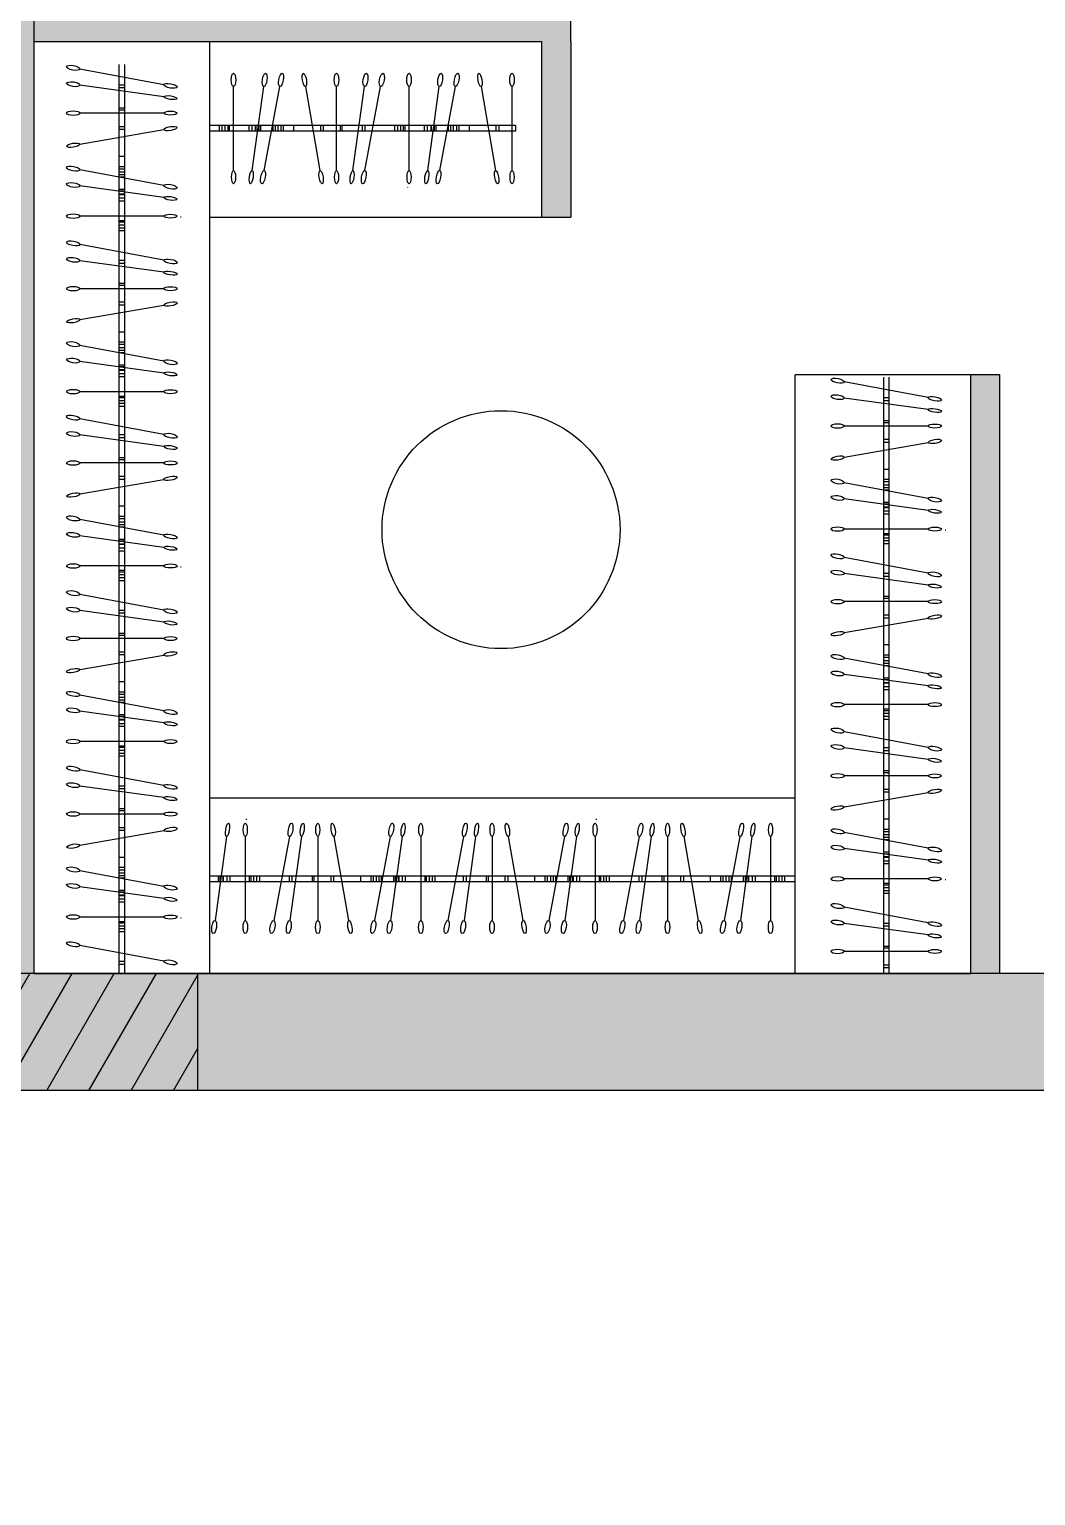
# Model space of a CAD drawing. Header units: inches. Extents: x -59797 to 874375, y -412711 to 5867.
# Drawn here: x -48289 to -44849, y -41089 to -36077 of the extents above; entities that cross this region are included whole.
import ezdxf

# ---------------------------------------------------------------- set-up
doc = ezdxf.new("R2010")
doc.units = ezdxf.units.IN
doc.header["$MEASUREMENT"] = 0
doc.layers.add('freecads.com', color=7, linetype='Continuous')
pattern_1 = [(60, (-131655.43, -14201.34), (-108.25318, 62.5), [])]

msp = doc.modelspace()

# ---------------------------------------------------------------- hatches: boundary and pattern name
at = {"true_color": 0x636466}
h = msp.add_hatch(dxfattribs=at)
h.set_pattern_fill('ANSI31', color=251, scale=1000, angle=15)
h.set_pattern_definition([(60, (-131975.33, -1528.6), (-108.25318, 62.5), [])])
h.paths.add_polyline_path([(-41559.6, -26631.1), (-42088.6, -26631.1), (-42604.9, -26631.1), (-42604.9, -27031.1), (-41559.6, -27031.1)])
h.paths.add_polyline_path([(-48479.4, -40561.5), (-48475.1, -40560.3), (-48471.7, -40559.8), (-48467.7, -40559.7), (-48463.3, -40560), (-48458.8, -40560.6), (-48454.3, -40561.5), (-48450, -40562.7), (-48446, -40564.1), (-48440.9, -40566.6), (-48436.9, -40570.2), (-48436.6, -40573.4), (-48439.1, -40575.3), (-48441.5, -40576.2), (-48444.7, -40576.9), (-48448.4, -40577.2), (-48452.6, -40577.1), (-48457.1, -40576.7), (-48461.6, -40575.9), (-48466.1, -40574.8), (-48470.2, -40573.5), (-48475.8, -40571.2), (-48480.6, -40567.6), (-48481.8, -40564.2)])
edge = h.paths.add_edge_path()
edge.add_arc((-41689.6, -40692.5), 24.6, 180, 204.4618)
edge.add_arc((-41689.6, -40712.9), 24.6, 155.5382, 180)
edge.add_line((-41714.2, -40712.9), (-41714.2, -40692.5))
edge = h.paths.add_edge_path()
edge.add_arc((-41689.6, -40712.9), 24.6, 0, 24.4618)
edge.add_arc((-41689.6, -40692.5), 24.6, 335.5382, 360)
edge.add_line((-41664.9, -40692.5), (-41664.9, -40712.9))
at = {"true_color": 0x939598}
h = msp.add_hatch(color=252, dxfattribs=at)
h.dxf.hatch_style = 1
h.paths.add_polyline_path([(-48759.6, -30903.8), (-52172.5, -30903.8), (-52172.5, -31303.8), (-48759.6, -31303.8)])
h.paths.add_polyline_path([(-52172.5, -30903.8), (-52572.5, -30903.8), (-52572.5, -33870.2), (-52461.6, -33870.2), (-52172.5, -33870.2), (-52172.5, -31303.8)])
h.paths.add_polyline_path([(-52172.5, -35053.8), (-52172.5, -34870.2), (-52572.5, -34870.2), (-52572.5, -37203.8), (-48672.5, -37203.8), (-48672.5, -39303.8), (-48272.5, -39303.8), (-48272.5, -35953.8), (-48272.5, -35853.8), (-48272.5, -34903.8), (-48372.5, -34903.8), (-48372.5, -35201.1), (-48372.5, -36803.8), (-52172.5, -36803.8)])
h.paths.add_polyline_path([(-51072.5, -33303.8), (-51772.5, -33303.8), (-51772.5, -33403.8), (-51072.5, -33403.8)])
h.paths.add_polyline_path([(-42285, -39303.8), (-43651.6, -39303.8), (-44039.5, -39303.8), (-47714.3, -39303.8), (-47714.3, -39703.8), (-42285, -39703.8)])
h.paths.add_polyline_path([(-44971.4, -37258.5), (-45071.4, -37258.5), (-45071.4, -39303.8), (-44971.4, -39303.8)])
h.paths.add_polyline_path([(-46437.9, -35964.6), (-46537.9, -35964.6), (-46537.9, -36018.8), (-48272.5, -36018.8), (-48272.5, -36118.8), (-46437.9, -36118.8)])
h.paths.add_polyline_path([(-42572.5, -34803.8), (-46437.9, -34803.8), (-46437.9, -34706.8), (-46537.9, -34706.8), (-46537.9, -34966.3), (-46437.9, -34966.3), (-46437.9, -34941.9), (-46437.9, -34903.8), (-42572.5, -34903.8)])
h.paths.add_polyline_path([(-42172.5, -34503.8), (-42172.5, -34043.1), (-42283.5, -34043.1), (-42572.5, -34043.1), (-42572.5, -34803.8), (-42572.5, -34903.8), (-42172.5, -34903.8)])
h = msp.add_hatch(color=252, dxfattribs=at)
h.dxf.hatch_style = 1
h.paths.add_polyline_path([(-47714.3, -39303.8), (-48272.5, -39303.8), (-48759.6, -39303.8), (-48759.6, -39703.8), (-47714.3, -39703.8)])
h.paths.add_polyline_path([(-41239.7, -39303.8), (-41768.7, -39303.8), (-42057.1, -39303.8), (-42285, -39303.8), (-42285, -39703.8), (-41239.7, -39703.8)])
h.paths.add_polyline_path([(-39772.5, -39303.8), (-40172.5, -39303.8), (-41239.7, -39303.8), (-41239.7, -39703.8), (-39772.5, -39703.8)])
h.paths.add_polyline_path([(-39772.5, -34503.8), (-40172.5, -34503.8), (-40172.5, -34903.8), (-39772.5, -34903.8)])
h.paths.add_polyline_path([(-40172.5, -34503.8), (-41172.5, -34503.8), (-41172.5, -34903.8), (-40172.5, -34903.8)])
h.paths.add_polyline_path([(-40572.5, -30903.8), (-41264.9, -30903.8), (-41264.9, -31303.8), (-40572.5, -31303.8)])
at = {"true_color": 0x636466}
h = msp.add_hatch(dxfattribs=at)
h.set_pattern_fill('ANSI31', color=251, scale=1000, angle=15)
h.set_pattern_definition(pattern_1)
h.paths.add_polyline_path([(-40572.5, -31303.8), (-40572.5, -30903.8), (-41264.9, -30903.8), (-41264.9, -31303.8)])
h.paths.add_polyline_path([(-40172.5, -34903.8), (-39772.5, -34903.8), (-39772.5, -34503.8), (-40172.5, -34503.8)])
h.paths.add_polyline_path([(-44209.1, -38991.8), (-44295.6, -38943.2), (-44303.4, -38957.1), (-44217, -39005.7)])
h.paths.add_polyline_path([(-48759.6, -39303.8), (-48759.6, -39703.8), (-47714.3, -39703.8), (-47714.3, -39303.8), (-48272.5, -39303.8)])
at = {"true_color": 0x939598}
h = msp.add_hatch(color=252, dxfattribs=at)
h.dxf.hatch_style = 1
h.paths.add_polyline_path([(-46437.9, -36118.8), (-46537.9, -36118.8), (-46537.9, -36718.8), (-46437.9, -36718.8)])
at = {"true_color": 0x636466}
h = msp.add_hatch(dxfattribs=at)
h.set_pattern_fill('ANSI31', color=251, scale=1000, angle=15)
h.set_pattern_definition(pattern_1)
h.paths.add_polyline_path([(-41239.7, -39303.8), (-41768.7, -39303.8), (-42285, -39303.8), (-42285, -39703.8), (-41239.7, -39703.8)])
h.paths.add_polyline_path([(-48159.5, -53234.2), (-48155.2, -53233), (-48151.8, -53232.6), (-48147.8, -53232.5), (-48143.4, -53232.7), (-48138.9, -53233.3), (-48134.4, -53234.2), (-48130.1, -53235.4), (-48126.1, -53236.9), (-48121, -53239.3), (-48117, -53242.9), (-48116.7, -53246.2), (-48119.1, -53248), (-48121.6, -53249), (-48124.8, -53249.6), (-48128.5, -53249.9), (-48132.7, -53249.8), (-48137.2, -53249.4), (-48141.7, -53248.6), (-48146.2, -53247.6), (-48150.3, -53246.2), (-48155.9, -53243.9), (-48160.7, -53240.4), (-48161.9, -53237)])
edge = h.paths.add_edge_path()
edge.add_arc((-41369.7, -53365.3), 24.6, 180, 204.4618)
edge.add_arc((-41369.7, -53385.7), 24.6, 155.5382, 180)
edge.add_line((-41394.3, -53385.7), (-41394.3, -53365.3))
edge = h.paths.add_edge_path()
edge.add_arc((-41369.7, -53385.7), 24.6, 0, 24.4618)
edge.add_arc((-41369.7, -53365.3), 24.6, 335.5382, 360)
edge.add_line((-41345, -53365.3), (-41345, -53385.7))

# ---------------------------------------------------------------- linework, layer by layer
at = {"color": 7}
for p, q in [((-48272.5, -39303.8), (-48272.5, -35953.8)), ((-46437.9, -36118.8), (-46437.9, -35953.8)), ((-48272.5, -36118.8), (-46537.9, -36118.8)), ((-47672.5, -39303.8), (-47672.5, -36118.8)), ((-46537.9, -36118.8), (-46537.9, -36718.8)), ((-46437.9, -36118.8), (-46437.9, -36718.8)), ((-47672.5, -36718.8), (-46437.9, -36718.8)), ((-45671.4, -39303.8), (-45671.4, -37258.5)), ((-44971.4, -37258.5), (-45671.4, -37258.5)), ((-45071.4, -39303.8), (-45071.4, -37258.5)), ((-45071.4, -39303.8), (-45071.4, -37258.5)), ((-44971.4, -39303.8), (-44971.4, -37258.5)), ((-47672.5, -38703.8), (-46372.5, -38703.8)), ((-46372.5, -38703.8), (-46372.5, -38703.8)), ((-46372.5, -38703.8), (-45671.4, -38703.8)), ((-48272.5, -39303.8), (-48272.5, -39303.8)), ((-48272.5, -39303.8), (-46372.5, -39303.8)), ((-46487.9, -39303.8), (-45071.4, -39303.8)), ((-46372.5, -39303.8), (-46372.5, -39303.8))]:
    msp.add_line(p, q, dxfattribs=at)
for p, q in [((-40172.5, -39303.8), (-48759.6, -39303.8)), ((-47714.3, -39303.8), (-47714.3, -39703.8)), ((-39772.5, -39703.8), (-48759.6, -39703.8))]:
    msp.add_line(p, q)
at = {"color": 0}
for points in [[(-47829.1, -36266.3), (-48116.8, -36212.9)], [(-47982.8, -36197), (-47982.8, -36797)], [(-47963.9, -36197), (-47963.9, -36797)], [(-47829.1, -36307.5), (-48116.8, -36267.9)], [(-47982.8, -36266.6), (-47963.9, -36266.6)], [(-47982.8, -36276.4), (-47963.9, -36276.4)], [(-47591.2, -36560), (-47591.2, -36272.3)], [(-47527.5, -36560), (-47487.9, -36272.3)], [(-47486.4, -36560), (-47432.9, -36272.3)], [(-47344.9, -36272.3), (-47295.6, -36560)], [(-47239.1, -36560), (-47239.1, -36272.3)], [(-47183, -36560), (-47143.4, -36272.3)], [(-47141.9, -36560), (-47088.4, -36272.3)], [(-46991.2, -36560), (-46991.2, -36272.3)], [(-46927.5, -36560), (-46887.9, -36272.3)], [(-46886.4, -36560), (-46832.9, -36272.3)], [(-46744.9, -36272.3), (-46695.6, -36560)], [(-46639.1, -36560), (-46639.1, -36272.3)], [(-47829.1, -36363.6), (-48116.8, -36363.6)], [(-47982.8, -36345.1), (-47963.9, -36345.1)], [(-47982.8, -36351.7), (-47963.9, -36351.7)], [(-48116.8, -36469.4), (-47829.1, -36420)], [(-47982.8, -36409), (-47963.9, -36409)], [(-47982.8, -36418.8), (-47963.9, -36418.8)], [(-47072.5, -36406.3), (-47672.5, -36406.3)], [(-47072.5, -36425.2), (-47672.5, -36425.2)], [(-47640.5, -36406.3), (-47640.5, -36425.2)], [(-47630.7, -36406.3), (-47630.7, -36425.2)], [(-47620.8, -36406.3), (-47620.8, -36425.2)], [(-47611, -36406.3), (-47611, -36425.2)], [(-47606.1, -36406.3), (-47606.1, -36425.2)], [(-47539.1, -36406.3), (-47539.1, -36425.2)], [(-47529.1, -36406.3), (-47529.1, -36425.2)], [(-47517.1, -36406.3), (-47517.1, -36425.2)], [(-47515.1, -36406.3), (-47515.1, -36425.2)], [(-47505.1, -36406.3), (-47505.1, -36425.2)], [(-47499.1, -36406.3), (-47499.1, -36425.2)], [(-47457.2, -36406.3), (-47457.2, -36425.2)], [(-47449.2, -36406.3), (-47449.2, -36425.2)], [(-47440, -36406.3), (-47440, -36425.2)], [(-47429.2, -36406.3), (-47429.2, -36425.2)], [(-47421.2, -36406.3), (-47421.2, -36425.2)], [(-47386, -36406.3), (-47386, -36425.2)], [(-47294.3, -36406.3), (-47294.3, -36425.2)], [(-47284.5, -36406.3), (-47284.5, -36425.2)], [(-47227.2, -36406.3), (-47227.2, -36425.2)], [(-47220.7, -36406.3), (-47220.7, -36425.2)], [(-47151.9, -36406.3), (-47151.9, -36425.2)], [(-47142.1, -36406.3), (-47142.1, -36425.2)], [(-46627.2, -36406.3), (-47072.5, -36406.3)], [(-46627.2, -36425.2), (-47072.5, -36425.2)], [(-47040.5, -36406.3), (-47040.5, -36425.2)], [(-47030.7, -36406.3), (-47030.7, -36425.2)], [(-47020.8, -36406.3), (-47020.8, -36425.2)], [(-47011, -36406.3), (-47011, -36425.2)], [(-47006.1, -36406.3), (-47006.1, -36425.2)], [(-46939.1, -36406.3), (-46939.1, -36425.2)], [(-46929.1, -36406.3), (-46929.1, -36425.2)], [(-46917.1, -36406.3), (-46917.1, -36425.2)], [(-46915.1, -36406.3), (-46915.1, -36425.2)], [(-46905.1, -36406.3), (-46905.1, -36425.2)], [(-46899.1, -36406.3), (-46899.1, -36425.2)], [(-46857.2, -36406.3), (-46857.2, -36425.2)], [(-46849.2, -36406.3), (-46849.2, -36425.2)], [(-46840, -36406.3), (-46840, -36425.2)], [(-46829.2, -36406.3), (-46829.2, -36425.2)], [(-46821.2, -36406.3), (-46821.2, -36425.2)], [(-46786, -36406.3), (-46786, -36425.2)], [(-46694.3, -36406.3), (-46694.3, -36425.2)], [(-46684.5, -36406.3), (-46684.5, -36425.2)], [(-46627.2, -36406.3), (-46627.2, -36425.2)], [(-47982.8, -36510.5), (-47963.9, -36510.5)], [(-47829.1, -36610.8), (-48116.8, -36557.3)], [(-47982.8, -36545.6), (-47963.9, -36545.6)], [(-47982.8, -36553.6), (-47963.9, -36553.6)], [(-47982.8, -36564.4), (-47963.9, -36564.4)], [(-47982.8, -36573.6), (-47963.9, -36573.6)], [(-47982.8, -36581.6), (-47963.9, -36581.6)], [(-47829.1, -36652), (-48116.8, -36612.3)], [(-47982.8, -36623.6), (-47963.9, -36623.6)], [(-47982.8, -36629.6), (-47963.9, -36629.6)], [(-47982.8, -36639.6), (-47963.9, -36639.6)], [(-47982.8, -36641.6), (-47963.9, -36641.6)], [(-47982.8, -36653.6), (-47963.9, -36653.6)], [(-47982.8, -36663.6), (-47963.9, -36663.6)], [(-47829.1, -36715.7), (-48116.8, -36715.7)], [(-47982.8, -36730.6), (-47963.9, -36730.6)], [(-47982.8, -36735.5), (-47963.9, -36735.5)], [(-47982.8, -36745.3), (-47963.9, -36745.3)], [(-47982.8, -36755.1), (-47963.9, -36755.1)], [(-47982.8, -36764.9), (-47963.9, -36764.9)], [(-47829.1, -36866.3), (-48116.8, -36812.9)], [(-47982.8, -36797), (-47982.8, -37397)], [(-47963.9, -36797), (-47963.9, -37397)], [(-47829.1, -36907.5), (-48116.8, -36867.9)], [(-47982.8, -36866.6), (-47963.9, -36866.6)], [(-47982.8, -36876.4), (-47963.9, -36876.4)], [(-47829.1, -36963.6), (-48116.8, -36963.6)], [(-47982.8, -36945.1), (-47963.9, -36945.1)], [(-47982.8, -36951.7), (-47963.9, -36951.7)], [(-48116.8, -37069.4), (-47829.1, -37020)], [(-47982.8, -37009), (-47963.9, -37009)], [(-47982.8, -37018.8), (-47963.9, -37018.8)], [(-47982.8, -37110.5), (-47963.9, -37110.5)], [(-47829.1, -37210.8), (-48116.8, -37157.3)], [(-47982.8, -37145.6), (-47963.9, -37145.6)], [(-47982.8, -37153.6), (-47963.9, -37153.6)], [(-47982.8, -37164.4), (-47963.9, -37164.4)], [(-47982.8, -37173.6), (-47963.9, -37173.6)], [(-47982.8, -37181.6), (-47963.9, -37181.6)], [(-47829.1, -37252), (-48116.8, -37212.3)], [(-47982.8, -37223.6), (-47963.9, -37223.6)], [(-47982.8, -37229.6), (-47963.9, -37229.6)], [(-47982.8, -37239.6), (-47963.9, -37239.6)], [(-47982.8, -37241.6), (-47963.9, -37241.6)], [(-47982.8, -37253.6), (-47963.9, -37253.6)], [(-47982.8, -37263.6), (-47963.9, -37263.6)], [(-45216.3, -37335.8), (-45503.9, -37282.3)], [(-45369.9, -37266.4), (-45369.9, -37866.4)], [(-45351, -37266.4), (-45351, -37866.4)], [(-47829.1, -37315.7), (-48116.8, -37315.7)], [(-47982.8, -37330.6), (-47963.9, -37330.6)], [(-47982.8, -37335.5), (-47963.9, -37335.5)], [(-45216.3, -37376.9), (-45503.9, -37337.3)], [(-45369.9, -37336), (-45351, -37336)], [(-47982.8, -37345.3), (-47963.9, -37345.3)], [(-47982.8, -37355.1), (-47963.9, -37355.1)], [(-47982.8, -37364.9), (-47963.9, -37364.9)], [(-45369.9, -37345.8), (-45351, -37345.8)], [(-47829.1, -37462), (-48116.8, -37408.5)], [(-47982.8, -37392.6), (-47982.8, -37992.6)], [(-47963.9, -37392.6), (-47963.9, -37992.6)], [(-45216.3, -37433.1), (-45503.9, -37433.1)], [(-45369.9, -37414.6), (-45351, -37414.6)], [(-45369.9, -37421.1), (-45351, -37421.1)], [(-47829.1, -37503.1), (-48116.8, -37463.5)], [(-47982.8, -37462.2), (-47963.9, -37462.2)], [(-47982.8, -37472), (-47963.9, -37472)], [(-45369.9, -37478.4), (-45351, -37478.4)], [(-45369.9, -37488.2), (-45351, -37488.2)], [(-45503.9, -37538.9), (-45216.3, -37489.5)], [(-47829.1, -37559.2), (-48116.8, -37559.2)], [(-47982.8, -37540.7), (-47963.9, -37540.7)], [(-47982.8, -37547.3), (-47963.9, -37547.3)], [(-45369.9, -37579.9), (-45351, -37579.9)], [(-48116.8, -37665), (-47829.1, -37615.7)], [(-47982.8, -37604.6), (-47963.9, -37604.6)], [(-47982.8, -37614.4), (-47963.9, -37614.4)], [(-45216.3, -37680.3), (-45503.9, -37626.8)], [(-45369.9, -37615.1), (-45351, -37615.1)], [(-45369.9, -37623.1), (-45351, -37623.1)], [(-45369.9, -37633.9), (-45351, -37633.9)], [(-45216.3, -37721.4), (-45503.9, -37681.8)], [(-45369.9, -37643.1), (-45351, -37643.1)], [(-45369.9, -37651.1), (-45351, -37651.1)], [(-47982.8, -37706.1), (-47963.9, -37706.1)], [(-45369.9, -37693.1), (-45351, -37693.1)], [(-45369.9, -37699.1), (-45351, -37699.1)], [(-45369.9, -37709.1), (-45351, -37709.1)], [(-45369.9, -37711), (-45351, -37711)], [(-45369.9, -37723), (-45351, -37723)], [(-45369.9, -37733), (-45351, -37733)], [(-47829.1, -37806.4), (-48116.8, -37753)], [(-47982.8, -37741.3), (-47963.9, -37741.3)], [(-47982.8, -37749.3), (-47963.9, -37749.3)], [(-47982.8, -37760), (-47963.9, -37760)], [(-47982.8, -37769.2), (-47963.9, -37769.2)], [(-47982.8, -37777.2), (-47963.9, -37777.2)], [(-45216.3, -37785.2), (-45503.9, -37785.2)], [(-47829.1, -37847.6), (-48116.8, -37808)], [(-47982.8, -37819.2), (-47963.9, -37819.2)], [(-47982.8, -37825.2), (-47963.9, -37825.2)], [(-47982.8, -37835.2), (-47963.9, -37835.2)], [(-47982.8, -37837.2), (-47963.9, -37837.2)], [(-45369.9, -37800), (-45351, -37800)], [(-45369.9, -37804.9), (-45351, -37804.9)], [(-45369.9, -37814.8), (-45351, -37814.8)], [(-45369.9, -37824.6), (-45351, -37824.6)], [(-45369.9, -37834.4), (-45351, -37834.4)], [(-47982.8, -37849.2), (-47963.9, -37849.2)], [(-47982.8, -37859.2), (-47963.9, -37859.2)], [(-45216.3, -37935.8), (-45503.9, -37882.3)], [(-45369.9, -37866.4), (-45369.9, -38466.4)], [(-45351, -37866.4), (-45351, -38466.4)], [(-47829.1, -37911.3), (-48116.8, -37911.3)], [(-47982.8, -37926.2), (-47963.9, -37926.2)], [(-47982.8, -37931.1), (-47963.9, -37931.1)], [(-45216.3, -37976.9), (-45503.9, -37937.3)], [(-45369.9, -37936), (-45351, -37936)], [(-47982.8, -37940.9), (-47963.9, -37940.9)], [(-47982.8, -37950.7), (-47963.9, -37950.7)], [(-47982.8, -37960.6), (-47963.9, -37960.6)], [(-45369.9, -37945.8), (-45351, -37945.8)], [(-47829.1, -38062), (-48116.8, -38008.5)], [(-47982.8, -37992.6), (-47982.8, -38592.6)], [(-47963.9, -37992.6), (-47963.9, -38592.6)], [(-45216.3, -38033.1), (-45503.9, -38033.1)], [(-45369.9, -38014.6), (-45351, -38014.6)], [(-45369.9, -38021.1), (-45351, -38021.1)], [(-47829.1, -38103.1), (-48116.8, -38063.5)], [(-47982.8, -38062.2), (-47963.9, -38062.2)], [(-47982.8, -38072), (-47963.9, -38072)], [(-45503.9, -38138.9), (-45216.3, -38089.5)], [(-45369.9, -38078.4), (-45351, -38078.4)], [(-45369.9, -38088.2), (-45351, -38088.2)], [(-47829.1, -38159.2), (-48116.8, -38159.2)], [(-47982.8, -38140.7), (-47963.9, -38140.7)], [(-47982.8, -38147.3), (-47963.9, -38147.3)], [(-45369.9, -38179.9), (-45351, -38179.9)], [(-48116.8, -38265), (-47829.1, -38215.7)], [(-47982.8, -38204.6), (-47963.9, -38204.6)], [(-47982.8, -38214.4), (-47963.9, -38214.4)], [(-45216.3, -38280.3), (-45503.9, -38226.8)], [(-45369.9, -38215.1), (-45351, -38215.1)], [(-45369.9, -38223.1), (-45351, -38223.1)], [(-45369.9, -38233.9), (-45351, -38233.9)], [(-45216.3, -38321.4), (-45503.9, -38281.8)], [(-45369.9, -38243.1), (-45351, -38243.1)], [(-45369.9, -38251.1), (-45351, -38251.1)], [(-47982.8, -38306.1), (-47963.9, -38306.1)], [(-45369.9, -38293.1), (-45351, -38293.1)], [(-45369.9, -38299.1), (-45351, -38299.1)], [(-45369.9, -38309.1), (-45351, -38309.1)], [(-45369.9, -38311), (-45351, -38311)], [(-45369.9, -38323), (-45351, -38323)], [(-45369.9, -38333), (-45351, -38333)], [(-47829.1, -38406.4), (-48116.8, -38353)], [(-47982.8, -38341.3), (-47963.9, -38341.3)], [(-47982.8, -38349.3), (-47963.9, -38349.3)], [(-47982.8, -38360), (-47963.9, -38360)], [(-47982.8, -38369.2), (-47963.9, -38369.2)], [(-47982.8, -38377.2), (-47963.9, -38377.2)], [(-45216.3, -38385.2), (-45503.9, -38385.2)], [(-47829.1, -38447.6), (-48116.8, -38408)], [(-47982.8, -38419.2), (-47963.9, -38419.2)], [(-47982.8, -38425.2), (-47963.9, -38425.2)], [(-47982.8, -38435.2), (-47963.9, -38435.2)], [(-47982.8, -38437.2), (-47963.9, -38437.2)], [(-45369.9, -38400), (-45351, -38400)], [(-45369.9, -38404.9), (-45351, -38404.9)], [(-45369.9, -38414.8), (-45351, -38414.8)], [(-45369.9, -38424.6), (-45351, -38424.6)], [(-45369.9, -38434.4), (-45351, -38434.4)], [(-47982.8, -38449.2), (-47963.9, -38449.2)], [(-47982.8, -38459.2), (-47963.9, -38459.2)], [(-45216.3, -38531.4), (-45503.9, -38477.9)], [(-45369.9, -38462.1), (-45369.9, -39062.1)], [(-45351, -38462.1), (-45351, -39062.1)], [(-47829.1, -38511.3), (-48116.8, -38511.3)], [(-47982.8, -38526.2), (-47963.9, -38526.2)], [(-47982.8, -38531.1), (-47963.9, -38531.1)], [(-45216.3, -38572.5), (-45503.9, -38532.9)], [(-45369.9, -38531.6), (-45351, -38531.6)], [(-47982.8, -38540.9), (-47963.9, -38540.9)], [(-47982.8, -38550.7), (-47963.9, -38550.7)], [(-47982.8, -38560.6), (-47963.9, -38560.6)], [(-45369.9, -38541.5), (-45351, -38541.5)], [(-47829.1, -38662), (-48116.8, -38608.5)], [(-47982.8, -38592.6), (-47982.8, -39192.6)], [(-47963.9, -38592.6), (-47963.9, -39192.6)], [(-45216.3, -38628.7), (-45503.9, -38628.7)], [(-45369.9, -38610.2), (-45351, -38610.2)], [(-45369.9, -38616.7), (-45351, -38616.7)], [(-47829.1, -38703.1), (-48116.8, -38663.5)], [(-47982.8, -38662.2), (-47963.9, -38662.2)], [(-47982.8, -38672), (-47963.9, -38672)], [(-45503.9, -38734.5), (-45216.3, -38685.1)], [(-45369.9, -38674), (-45351, -38674)], [(-45369.9, -38683.8), (-45351, -38683.8)], [(-47982.8, -38740.7), (-47963.9, -38740.7)], [(-47829.1, -38759.2), (-48116.8, -38759.2)], [(-47982.8, -38747.3), (-47963.9, -38747.3)], [(-45369.9, -38775.5), (-45351, -38775.5)], [(-48116.8, -38865), (-47829.1, -38815.7)], [(-47982.8, -38804.6), (-47963.9, -38804.6)], [(-47982.8, -38814.4), (-47963.9, -38814.4)], [(-47614.8, -38835.6), (-47654.4, -39123.2)], [(-47551, -38835.6), (-47551, -39123.2)], [(-47400.4, -38835.6), (-47453.9, -39123.2)], [(-47359.3, -38835.6), (-47398.9, -39123.2)], [(-47303.1, -38835.6), (-47303.1, -39123.2)], [(-47197.3, -39123.2), (-47246.7, -38835.6)], [(-47055.9, -38835.6), (-47109.4, -39123.2)], [(-47014.8, -38835.6), (-47054.4, -39123.2)], [(-46951, -38835.6), (-46951, -39123.2)], [(-46804.8, -38835.6), (-46858.2, -39123.2)], [(-46763.6, -38835.6), (-46803.3, -39123.2)], [(-46707.5, -38835.6), (-46707.5, -39123.2)], [(-46601.7, -39123.2), (-46651.1, -38835.6)], [(-46460.3, -38835.6), (-46513.8, -39123.2)], [(-46419.2, -38835.6), (-46458.8, -39123.2)], [(-46355.4, -38835.6), (-46355.4, -39123.2)], [(-46204.8, -38835.6), (-46258.2, -39123.2)], [(-46163.6, -38835.6), (-46203.3, -39123.2)], [(-46107.5, -38835.6), (-46107.5, -39123.2)], [(-46001.7, -39123.2), (-46051.1, -38835.6)], [(-45860.3, -38835.6), (-45913.8, -39123.2)], [(-45819.2, -38835.6), (-45858.8, -39123.2)], [(-45755.4, -38835.6), (-45755.4, -39123.2)], [(-45216.3, -38875.9), (-45503.9, -38822.4)], [(-45369.9, -38810.7), (-45351, -38810.7)], [(-45369.9, -38818.7), (-45351, -38818.7)], [(-45369.9, -38829.5), (-45351, -38829.5)], [(-45369.9, -38838.7), (-45351, -38838.7)], [(-45216.3, -38917), (-45503.9, -38877.4)], [(-45369.9, -38846.7), (-45351, -38846.7)], [(-45369.9, -38888.7), (-45351, -38888.7)], [(-47982.8, -38906.1), (-47963.9, -38906.1)], [(-47982.8, -38941.3), (-47963.9, -38941.3)], [(-45369.9, -38894.7), (-45351, -38894.7)], [(-45369.9, -38904.7), (-45351, -38904.7)], [(-45369.9, -38906.7), (-45351, -38906.7)], [(-45369.9, -38918.7), (-45351, -38918.7)], [(-45369.9, -38928.7), (-45351, -38928.7)], [(-47829.1, -39006.4), (-48116.8, -38953)], [(-47982.8, -38949.3), (-47963.9, -38949.3)], [(-47982.8, -38960), (-47963.9, -38960)], [(-47982.8, -38969.2), (-47963.9, -38969.2)], [(-47982.8, -38977.2), (-47963.9, -38977.2)], [(-47672.5, -38970.4), (-47469.7, -38970.4)], [(-47672.5, -38989.2), (-47469.7, -38989.2)], [(-47643.1, -38989.2), (-47643.1, -38970.4)], [(-47637.1, -38989.2), (-47637.1, -38970.4)], [(-47627.1, -38989.2), (-47627.1, -38970.4)], [(-47625.1, -38989.2), (-47625.1, -38970.4)], [(-47613.1, -38989.2), (-47613.1, -38970.4)], [(-47603.2, -38989.2), (-47603.2, -38970.4)], [(-47536.2, -38989.2), (-47536.2, -38970.4)], [(-47531.2, -38989.2), (-47531.2, -38970.4)], [(-47521.4, -38989.2), (-47521.4, -38970.4)], [(-47511.6, -38989.2), (-47511.6, -38970.4)], [(-47501.8, -38989.2), (-47501.8, -38970.4)], [(-47469.7, -38970.4), (-46869.7, -38970.4)], [(-47469.7, -38989.2), (-46869.7, -38989.2)], [(-47400.2, -38989.2), (-47400.2, -38970.4)], [(-47390.3, -38989.2), (-47390.3, -38970.4)], [(-47321.6, -38989.2), (-47321.6, -38970.4)], [(-47315.1, -38989.2), (-47315.1, -38970.4)], [(-47257.8, -38989.2), (-47257.8, -38970.4)], [(-47248, -38989.2), (-47248, -38970.4)], [(-47156.3, -38989.2), (-47156.3, -38970.4)], [(-47121.1, -38989.2), (-47121.1, -38970.4)], [(-47113.1, -38989.2), (-47113.1, -38970.4)], [(-47102.3, -38989.2), (-47102.3, -38970.4)], [(-47093.1, -38989.2), (-47093.1, -38970.4)], [(-47085.1, -38989.2), (-47085.1, -38970.4)], [(-47043.1, -38989.2), (-47043.1, -38970.4)], [(-47037.1, -38989.2), (-47037.1, -38970.4)], [(-47027.1, -38989.2), (-47027.1, -38970.4)], [(-47025.1, -38989.2), (-47025.1, -38970.4)], [(-47013.1, -38989.2), (-47013.1, -38970.4)], [(-47003.2, -38989.2), (-47003.2, -38970.4)], [(-46936.2, -38989.2), (-46936.2, -38970.4)], [(-46931.2, -38989.2), (-46931.2, -38970.4)], [(-46921.4, -38989.2), (-46921.4, -38970.4)], [(-46911.6, -38989.2), (-46911.6, -38970.4)], [(-46901.8, -38989.2), (-46901.8, -38970.4)], [(-46874.1, -38970.4), (-46274.1, -38970.4)], [(-46874.1, -38989.2), (-46274.1, -38989.2)], [(-46804.6, -38989.2), (-46804.6, -38970.4)], [(-46794.7, -38989.2), (-46794.7, -38970.4)], [(-46726, -38989.2), (-46726, -38970.4)], [(-46719.4, -38989.2), (-46719.4, -38970.4)], [(-46662.2, -38989.2), (-46662.2, -38970.4)], [(-46652.3, -38989.2), (-46652.3, -38970.4)], [(-46560.7, -38989.2), (-46560.7, -38970.4)], [(-46525.5, -38989.2), (-46525.5, -38970.4)], [(-46517.5, -38989.2), (-46517.5, -38970.4)], [(-46506.7, -38989.2), (-46506.7, -38970.4)], [(-46497.5, -38989.2), (-46497.5, -38970.4)], [(-46489.5, -38989.2), (-46489.5, -38970.4)], [(-46447.5, -38989.2), (-46447.5, -38970.4)], [(-46441.5, -38989.2), (-46441.5, -38970.4)], [(-46431.5, -38989.2), (-46431.5, -38970.4)], [(-46429.5, -38989.2), (-46429.5, -38970.4)], [(-46417.5, -38989.2), (-46417.5, -38970.4)], [(-46407.5, -38989.2), (-46407.5, -38970.4)], [(-46340.5, -38989.2), (-46340.5, -38970.4)], [(-46335.6, -38989.2), (-46335.6, -38970.4)], [(-46325.8, -38989.2), (-46325.8, -38970.4)], [(-46316, -38989.2), (-46316, -38970.4)], [(-46306.2, -38989.2), (-46306.2, -38970.4)], [(-46274.1, -38970.4), (-45674.1, -38970.4)], [(-46274.1, -38989.2), (-45674.1, -38989.2)], [(-46204.6, -38989.2), (-46204.6, -38970.4)], [(-46194.7, -38989.2), (-46194.7, -38970.4)], [(-46126, -38989.2), (-46126, -38970.4)], [(-46119.4, -38989.2), (-46119.4, -38970.4)], [(-46062.2, -38989.2), (-46062.2, -38970.4)], [(-46052.3, -38989.2), (-46052.3, -38970.4)], [(-45960.7, -38989.2), (-45960.7, -38970.4)], [(-45925.5, -38989.2), (-45925.5, -38970.4)], [(-45917.5, -38989.2), (-45917.5, -38970.4)], [(-45906.7, -38989.2), (-45906.7, -38970.4)], [(-45897.5, -38989.2), (-45897.5, -38970.4)], [(-45889.5, -38989.2), (-45889.5, -38970.4)], [(-45847.5, -38989.2), (-45847.5, -38970.4)], [(-45841.5, -38989.2), (-45841.5, -38970.4)], [(-45831.5, -38989.2), (-45831.5, -38970.4)], [(-45829.5, -38989.2), (-45829.5, -38970.4)], [(-45817.5, -38989.2), (-45817.5, -38970.4)], [(-45807.5, -38989.2), (-45807.5, -38970.4)], [(-45740.5, -38989.2), (-45740.5, -38970.4)], [(-45735.6, -38989.2), (-45735.6, -38970.4)], [(-45725.8, -38989.2), (-45725.8, -38970.4)], [(-45716, -38989.2), (-45716, -38970.4)], [(-45706.2, -38989.2), (-45706.2, -38970.4)], [(-45216.3, -38980.8), (-45503.9, -38980.8)], [(-47829.1, -39047.6), (-48116.8, -39008)], [(-47982.8, -39019.2), (-47963.9, -39019.2)], [(-47982.8, -39025.2), (-47963.9, -39025.2)], [(-47982.8, -39035.2), (-47963.9, -39035.2)], [(-47982.8, -39037.2), (-47963.9, -39037.2)], [(-45369.9, -38995.7), (-45351, -38995.7)], [(-45369.9, -39000.6), (-45351, -39000.6)], [(-45369.9, -39010.4), (-45351, -39010.4)], [(-45369.9, -39020.2), (-45351, -39020.2)], [(-45369.9, -39030), (-45351, -39030)], [(-47982.8, -39049.2), (-47963.9, -39049.2)], [(-47982.8, -39059.2), (-47963.9, -39059.2)], [(-45216.3, -39131.4), (-45503.9, -39077.9)], [(-45369.9, -39062.1), (-45369.9, -39303.8)], [(-45351, -39062.1), (-45351, -39303.8)], [(-47829.1, -39111.3), (-48116.8, -39111.3)], [(-47982.8, -39126.2), (-47963.9, -39126.2)], [(-47982.8, -39131.1), (-47963.9, -39131.1)], [(-47982.8, -39140.9), (-47963.9, -39140.9)], [(-45216.3, -39172.5), (-45503.9, -39132.9)], [(-45369.9, -39131.6), (-45351, -39131.6)], [(-45369.9, -39141.5), (-45351, -39141.5)], [(-47982.8, -39150.7), (-47963.9, -39150.7)], [(-47982.8, -39160.6), (-47963.9, -39160.6)], [(-47829.1, -39262), (-48116.8, -39208.5)], [(-47982.8, -39192.6), (-47982.8, -39303.8)], [(-47963.9, -39192.6), (-47963.9, -39303.8)], [(-45216.3, -39228.7), (-45503.9, -39228.7)], [(-45369.9, -39210.2), (-45351, -39210.2)], [(-45369.9, -39216.7), (-45351, -39216.7)], [(-47982.8, -39262.2), (-47963.9, -39262.2)], [(-47982.8, -39272), (-47963.9, -39272)], [(-45369.9, -39274), (-45351, -39274)], [(-45369.9, -39283.8), (-45351, -39283.8)]]:
    msp.add_lwpolyline(points, dxfattribs=at)
at = {"color": 7}
msp.add_circle((-46676.8, -37787.2), 406.7, dxfattribs=at)
at = {"color": 0}
for centre, major_axis, ratio in [((-48139.2, -36208.7), (22.4, -4.2), 0.342238), ((-47591.2, -36249.9), (0, -22.4), 0.343682), ((-47484.8, -36249.9), (-3.1, -22.4), 0.344848), ((-47428.7, -36249.9), (-4.2, -22.4), 0.342238), ((-47348.8, -36249.9), (3.8, -22.4), 0.291091), ((-47239.1, -36249.9), (0, -22.4), 0.343682), ((-47140.3, -36249.9), (-3.1, -22.4), 0.344848), ((-47084.2, -36249.9), (-4.2, -22.4), 0.342238), ((-46991.2, -36249.9), (0, -22.4), 0.343682), ((-46884.8, -36249.9), (-3.1, -22.4), 0.344848), ((-46828.7, -36249.9), (-4.2, -22.4), 0.342238), ((-46748.8, -36249.9), (3.8, -22.4), 0.291091), ((-46639.1, -36249.9), (0, -22.4), 0.343682), ((-48139.2, -36264.8), (22.4, -3.1), 0.344848), ((-47806.7, -36270.5), (22.4, -4.2), 0.321065), ((-47806.7, -36310.6), (22.4, -3.1), 0.274598), ((-48139.2, -36363.6), (22.4, 0), 0.343682), ((-47806.7, -36363.6), (22.4, 0), 0.30303), ((-47806.7, -36416.2), (22.4, 3.8), 0.291091), ((-48139.2, -36473.2), (22.4, 3.8), 0.291091), ((-48139.2, -36553.2), (22.4, -4.2), 0.342238), ((-47591.2, -36582.4), (0, -22.4), 0.30303), ((-47530.6, -36582.4), (-3.1, -22.4), 0.274598), ((-47490.5, -36582.4), (-4.2, -22.4), 0.321065), ((-47291.7, -36582.4), (3.8, -22.4), 0.291091), ((-47239.1, -36582.4), (0, -22.4), 0.30303), ((-47186.1, -36582.4), (-3.1, -22.4), 0.274598), ((-47146, -36582.4), (-4.2, -22.4), 0.321065), ((-46991.2, -36582.4), (0, -22.4), 0.30303), ((-46930.6, -36582.4), (-3.1, -22.4), 0.274598), ((-46890.5, -36582.4), (-4.2, -22.4), 0.321065), ((-46691.7, -36582.4), (3.8, -22.4), 0.291091), ((-46639.1, -36582.4), (0, -22.4), 0.30303), ((-48139.2, -36609.3), (22.4, -3.1), 0.344848), ((-47806.7, -36615), (22.4, -4.2), 0.321065), ((-47806.7, -36655), (22.4, -3.1), 0.274598), ((-48139.2, -36715.7), (22.4, 0), 0.343682), ((-47806.7, -36715.7), (22.4, 0), 0.30303), ((-48139.2, -36808.7), (22.4, -4.2), 0.342238), ((-48139.2, -36864.8), (22.4, -3.1), 0.344848), ((-47806.7, -36870.5), (22.4, -4.2), 0.321065), ((-47806.7, -36910.6), (22.4, -3.1), 0.274598), ((-48139.2, -36963.6), (22.4, 0), 0.343682), ((-47806.7, -36963.6), (22.4, 0), 0.30303), ((-47806.7, -37016.2), (22.4, 3.8), 0.291091), ((-48139.2, -37073.2), (22.4, 3.8), 0.291091), ((-48139.2, -37153.2), (22.4, -4.2), 0.342238), ((-48139.2, -37209.3), (22.4, -3.1), 0.344848), ((-47806.7, -37215), (22.4, -4.2), 0.321065), ((-47806.7, -37255), (22.4, -3.1), 0.274598), ((-45526.3, -37278.2), (22.4, -4.2), 0.342238), ((-48139.2, -37315.7), (22.4, 0), 0.343682), ((-47806.7, -37315.7), (22.4, 0), 0.30303), ((-45526.3, -37334.2), (22.4, -3.1), 0.344848), ((-45193.9, -37340), (22.4, -4.2), 0.321065), ((-45193.9, -37380), (22.4, -3.1), 0.274598), ((-48139.2, -37404.3), (22.4, -4.2), 0.342238), ((-45526.3, -37433.1), (22.4, 0), 0.343682), ((-45193.9, -37433.1), (22.4, 0), 0.30303), ((-48139.2, -37460.4), (22.4, -3.1), 0.344848), ((-47806.7, -37466.1), (22.4, -4.2), 0.321065), ((-45193.9, -37485.7), (22.4, 3.8), 0.291091), ((-47806.7, -37506.2), (22.4, -3.1), 0.274598), ((-45526.3, -37542.7), (22.4, 3.8), 0.291091), ((-48139.2, -37559.2), (22.4, 0), 0.343682), ((-47806.7, -37559.2), (22.4, 0), 0.30303), ((-47806.7, -37611.8), (22.4, 3.8), 0.291091), ((-45526.3, -37622.6), (22.4, -4.2), 0.342238), ((-48139.2, -37668.9), (22.4, 3.8), 0.291091), ((-45526.3, -37678.7), (22.4, -3.1), 0.344848), ((-45193.9, -37684.4), (22.4, -4.2), 0.321065), ((-48139.2, -37748.8), (22.4, -4.2), 0.342238), ((-45193.9, -37724.5), (22.4, -3.1), 0.274598), ((-45526.3, -37785.2), (22.4, 0), 0.343682), ((-45193.9, -37785.2), (22.4, 0), 0.30303), ((-48139.2, -37804.9), (22.4, -3.1), 0.344848), ((-47806.7, -37810.6), (22.4, -4.2), 0.321065), ((-47806.7, -37850.7), (22.4, -3.1), 0.274598), ((-45526.3, -37878.2), (22.4, -4.2), 0.342238), ((-48139.2, -37911.3), (22.4, 0), 0.343682), ((-47806.7, -37911.3), (22.4, 0), 0.30303), ((-45526.3, -37934.2), (22.4, -3.1), 0.344848), ((-45193.9, -37940), (22.4, -4.2), 0.321065), ((-45193.9, -37980), (22.4, -3.1), 0.274598), ((-48139.2, -38004.3), (22.4, -4.2), 0.342238), ((-45526.3, -38033.1), (22.4, 0), 0.343682), ((-45193.9, -38033.1), (22.4, 0), 0.30303), ((-48139.2, -38060.4), (22.4, -3.1), 0.344848), ((-47806.7, -38066.1), (22.4, -4.2), 0.321065), ((-45193.9, -38085.7), (22.4, 3.8), 0.291091), ((-47806.7, -38106.2), (22.4, -3.1), 0.274598), ((-45526.3, -38142.7), (22.4, 3.8), 0.291091), ((-48139.2, -38159.2), (22.4, 0), 0.343682), ((-47806.7, -38159.2), (22.4, 0), 0.30303), ((-47806.7, -38211.8), (22.4, 3.8), 0.291091), ((-45526.3, -38222.6), (22.4, -4.2), 0.342238), ((-48139.2, -38268.9), (22.4, 3.8), 0.291091), ((-45526.3, -38278.7), (22.4, -3.1), 0.344848), ((-45193.9, -38284.4), (22.4, -4.2), 0.321065), ((-48139.2, -38348.8), (22.4, -4.2), 0.342238), ((-45193.9, -38324.5), (22.4, -3.1), 0.274598), ((-45526.3, -38385.2), (22.4, 0), 0.343682), ((-45193.9, -38385.2), (22.4, 0), 0.30303), ((-48139.2, -38404.9), (22.4, -3.1), 0.344848), ((-47806.7, -38410.6), (22.4, -4.2), 0.321065), ((-47806.7, -38450.7), (22.4, -3.1), 0.274598), ((-45526.3, -38473.8), (22.4, -4.2), 0.342238), ((-48139.2, -38511.3), (22.4, 0), 0.343682), ((-47806.7, -38511.3), (22.4, 0), 0.30303), ((-45526.3, -38529.8), (22.4, -3.1), 0.344848), ((-45193.9, -38535.6), (22.4, -4.2), 0.321065), ((-45193.9, -38575.6), (22.4, -3.1), 0.274598), ((-48139.2, -38604.3), (22.4, -4.2), 0.342238), ((-45526.3, -38628.7), (22.4, 0), 0.343682), ((-45193.9, -38628.7), (22.4, 0), 0.30303), ((-48139.2, -38660.4), (22.4, -3.1), 0.344848), ((-47806.7, -38666.1), (22.4, -4.2), 0.321065), ((-45193.9, -38681.3), (22.4, 3.8), 0.291091), ((-47806.7, -38706.2), (22.4, -3.1), 0.274598), ((-45526.3, -38738.3), (22.4, 3.8), 0.291091), ((-48139.2, -38759.2), (22.4, 0), 0.343682), ((-47806.7, -38759.2), (22.4, 0), 0.30303), ((-47611.7, -38813.2), (3.1, 22.4), 0.274598), ((-47551, -38813.2), (0, 22.4), 0.30303), ((-47396.2, -38813.2), (4.2, 22.4), 0.321065), ((-47356.2, -38813.2), (3.1, 22.4), 0.274598), ((-47303.1, -38813.2), (0, 22.4), 0.30303), ((-47250.5, -38813.2), (-3.8, 22.4), 0.291091), ((-47051.7, -38813.2), (4.2, 22.4), 0.321065), ((-47011.7, -38813.2), (3.1, 22.4), 0.274598), ((-46951, -38813.2), (0, 22.4), 0.30303), ((-46800.6, -38813.2), (4.2, 22.4), 0.321065), ((-46760.6, -38813.2), (3.1, 22.4), 0.274598), ((-46707.5, -38813.2), (0, 22.4), 0.30303), ((-46654.9, -38813.2), (-3.8, 22.4), 0.291091), ((-46456.1, -38813.2), (4.2, 22.4), 0.321065), ((-46416.1, -38813.2), (3.1, 22.4), 0.274598), ((-46355.4, -38813.2), (0, 22.4), 0.30303), ((-46200.6, -38813.2), (4.2, 22.4), 0.321065), ((-46160.6, -38813.2), (3.1, 22.4), 0.274598), ((-46107.5, -38813.2), (0, 22.4), 0.30303), ((-46054.9, -38813.2), (-3.8, 22.4), 0.291091), ((-45856.1, -38813.2), (4.2, 22.4), 0.321065), ((-45816.1, -38813.2), (3.1, 22.4), 0.274598), ((-45755.4, -38813.2), (0, 22.4), 0.30303), ((-47806.7, -38811.8), (22.4, 3.8), 0.291091), ((-45526.3, -38818.3), (22.4, -4.2), 0.342238), ((-48139.2, -38868.9), (22.4, 3.8), 0.291091), ((-45526.3, -38874.3), (22.4, -3.1), 0.344848), ((-45193.9, -38880.1), (22.4, -4.2), 0.321065), ((-48139.2, -38948.8), (22.4, -4.2), 0.342238), ((-45193.9, -38920.1), (22.4, -3.1), 0.274598), ((-45526.3, -38980.8), (22.4, 0), 0.343682), ((-45193.9, -38980.8), (22.4, 0), 0.30303), ((-48139.2, -39004.9), (22.4, -3.1), 0.344848), ((-47806.7, -39010.6), (22.4, -4.2), 0.321065), ((-47806.7, -39050.7), (22.4, -3.1), 0.274598), ((-45526.3, -39073.8), (22.4, -4.2), 0.342238), ((-48139.2, -39111.3), (22.4, 0), 0.343682), ((-47806.7, -39111.3), (22.4, 0), 0.30303), ((-47657.5, -39145.6), (3.1, 22.4), 0.344848), ((-47551, -39145.6), (0, 22.4), 0.343682), ((-47458, -39145.6), (4.2, 22.4), 0.342238), ((-47402, -39145.6), (3.1, 22.4), 0.344848), ((-47303.1, -39145.6), (0, 22.4), 0.343682), ((-47193.5, -39145.6), (-3.8, 22.4), 0.291091), ((-47113.6, -39145.6), (4.2, 22.4), 0.342238), ((-47057.5, -39145.6), (3.1, 22.4), 0.344848), ((-46951, -39145.6), (0, 22.4), 0.343682), ((-46862.4, -39145.6), (4.2, 22.4), 0.342238), ((-46806.3, -39145.6), (3.1, 22.4), 0.344848), ((-46707.5, -39145.6), (0, 22.4), 0.343682), ((-46597.9, -39145.6), (-3.8, 22.4), 0.291091), ((-46517.9, -39145.6), (4.2, 22.4), 0.342238), ((-46461.9, -39145.6), (3.1, 22.4), 0.344848), ((-46355.4, -39145.6), (0, 22.4), 0.343682), ((-46262.4, -39145.6), (4.2, 22.4), 0.342238), ((-46206.3, -39145.6), (3.1, 22.4), 0.344848), ((-46107.5, -39145.6), (0, 22.4), 0.343682), ((-45997.9, -39145.6), (-3.8, 22.4), 0.291091), ((-45917.9, -39145.6), (4.2, 22.4), 0.342238), ((-45861.9, -39145.6), (3.1, 22.4), 0.344848), ((-45755.4, -39145.6), (0, 22.4), 0.343682), ((-45526.3, -39129.8), (22.4, -3.1), 0.344848), ((-45193.9, -39135.6), (22.4, -4.2), 0.321065), ((-45193.9, -39175.6), (22.4, -3.1), 0.274598), ((-48139.2, -39204.3), (22.4, -4.2), 0.342238), ((-45526.3, -39228.7), (22.4, 0), 0.343682), ((-45193.9, -39228.7), (22.4, 0), 0.30303), ((-47806.7, -39266.1), (22.4, -4.2), 0.321065)]:
    msp.add_ellipse(centre, major_axis=major_axis, ratio=ratio, dxfattribs=at)
at = {"layer": 'freecads.com', "color": 7}
for p, q in [((-46994.8, -36619.4), (-46994.8, -36617.2)), ((-47769.7, -36719.2), (-47771.9, -36719.2)), ((-45156.8, -37788.7), (-45159, -37788.7)), ((-47769.7, -37914.9), (-47771.9, -37914.9)), ((-47547.5, -38776.1), (-47547.5, -38778.4)), ((-46351.9, -38776.1), (-46351.9, -38778.4)), ((-45156.8, -38984.3), (-45159, -38984.3)), ((-47769.7, -39114.9), (-47771.9, -39114.9))]:
    msp.add_line(p, q, dxfattribs=at)

doc.saveas('drawing.dxf')
